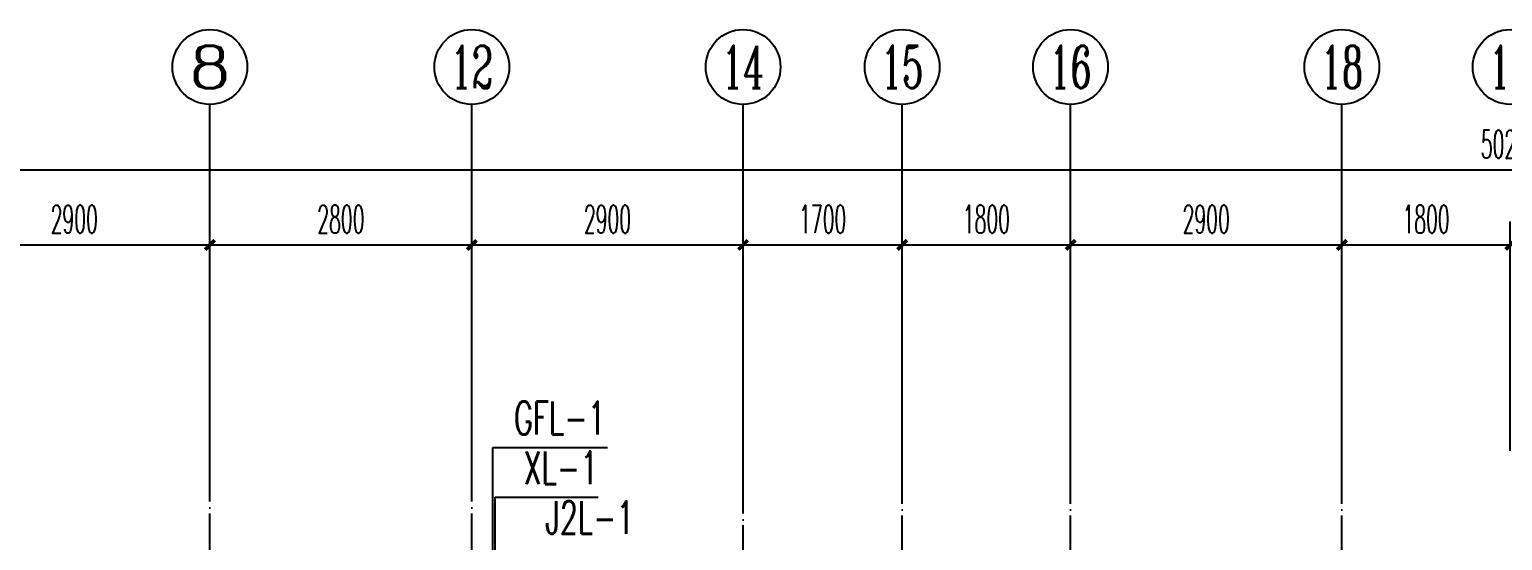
# Model space of a CAD drawing. Extents: x 27938 to 1507990, y 110129 to 923079.
# Drawn here: x 837088 to 852835, y 377717 to 383174 of the extents above; entities that cross this region are included whole.
import ezdxf
from ezdxf.enums import TextEntityAlignment as Align

# ---------------------------------------------------------------- set-up
doc = ezdxf.new("R2010")
doc.units = 0
doc.header["$LTSCALE"] = 1000
doc.header["$MEASUREMENT"] = 0
doc.linetypes.add('DOTE', pattern=[2.42, 2, -0.2, 0.02, -0.2])
for name, color, linetype in [('AXIS', 3, 'Continuous'), ('AXIS_TEXT', 7, 'Continuous'), ('DIM_不分区消火栓', 1, 'Continuous'), ('DIM_管井排水', 5, 'Continuous'), ('DIM_给水', 3, 'Continuous'), ('DOTE', 1, 'Continuous')]:
    doc.layers.add(name, color=color, linetype=linetype)
doc.styles.add('_TCH_AXIS', font='COMPLEX', dxfattribs={"bigfont": 'GBCBIG'})
doc.styles.add('_TCH_DIM_T3', font='SIMPLEX.shx', dxfattribs={"width": 0.494118, "bigfont": 'GBCBIG.shx'})
doc.styles.add('_TWT_SERIAL', font='SIMPLEX', dxfattribs={"width": 0.8, "height": 3.5, "bigfont": 'HZTXT'})
doc.styles.add('COMPLEX', font='COMPLEX')
doc.dimstyles.new('_TCH_ARCH&&100', dxfattribs={"dimtxt": 297.5, "dimasz": 100, "dimexe": 250, "dimexo": 300, "dimgap": 126.25, "dimtad": 1, "dimdec": 0, "dimzin": 0, "dimdsep": 46, "dimtxsty": '_TCH_DIM_T3', "dimblk": 'ARCHTICK', "dimcen": 0.09, "dimclrt": 4, "dimazin": 2, "dimtfac": 1, "dimtdec": 0, "dimtix": 1, "dimtmove": 2, "dimatfit": 3, "dimfxl": 100, "dimtolj": 1, "dimtzin": 0, "dimarcsym": 0})

# ---------------------------------------------------------------- blocks, each defined once
blk = doc.blocks.new('GDGDGDSDA')
at = {"layer": 'DOTE', "color": 0, "linetype": 'DOTE', "ltscale": 0.3}
for p, q in [((430435, 370059), (430435, 376108)), ((433235, 370059), (433235, 376108)), ((436135, 370658), (436135, 376108)), ((437835, 367858), (437835, 376108)), ((439635, 367858), (439635, 376108)), ((442535, 367858), (442535, 376108))]:
    blk.add_line(p, q, dxfattribs=at)
blk = doc.blocks.new('_ArchTick')
at = {"color": 0, "linetype": 'ByBlock', "const_width": 0.4}
blk.add_lwpolyline([(-0.5, -0.5), (0.5, 0.5)], dxfattribs=at)
blk = doc.blocks.new('*D1097')
at = {"layer": 'AXIS', "color": 0, "lineweight": -2}
for p, q in [((836117, 378674), (836117, 381124)), ((839017, 378674), (839017, 381124)), ((836117, 380874), (839017, 380874))]:
    blk.add_line(p, q, dxfattribs=at)
at = {"layer": 'Defpoints', "color": 0}
for p in [(839017, 380874), (836117, 378374), (839017, 378374)]:
    blk.add_point(p, dxfattribs=at)
at = {"layer": 'AXIS', "color": 0, "lineweight": -2, "xscale": 100, "yscale": 100, "zscale": 100, "rotation": 180}
blk.add_blockref('_ArchTick', (836117, 380874), dxfattribs=at)
at = {"layer": 'AXIS', "color": 0, "lineweight": -2, "xscale": 100, "yscale": 100, "zscale": 100}
blk.add_blockref('_ArchTick', (839017, 380874), dxfattribs=at)
at = {"layer": 'AXIS', "color": 4, "insert": (837567, 381149), "char_height": 297.5, "attachment_point": 5, "style": '_TCH_DIM_T3'}
blk.add_mtext('\\A1;2900', dxfattribs=at)
blk = doc.blocks.new('*D1098')
at = {"layer": 'AXIS', "color": 0, "lineweight": -2}
for p, q in [((839017, 378674), (839017, 381124)), ((841817, 378674), (841817, 381124)), ((839017, 380874), (841817, 380874))]:
    blk.add_line(p, q, dxfattribs=at)
at = {"layer": 'Defpoints', "color": 0}
for p in [(841817, 380874), (839017, 378374), (841817, 378374)]:
    blk.add_point(p, dxfattribs=at)
at = {"layer": 'AXIS', "color": 0, "lineweight": -2, "xscale": 100, "yscale": 100, "zscale": 100, "rotation": 180}
blk.add_blockref('_ArchTick', (839017, 380874), dxfattribs=at)
at = {"layer": 'AXIS', "color": 0, "lineweight": -2, "xscale": 100, "yscale": 100, "zscale": 100}
blk.add_blockref('_ArchTick', (841817, 380874), dxfattribs=at)
at = {"layer": 'AXIS', "color": 4, "insert": (840417, 381149), "char_height": 297.5, "attachment_point": 5, "style": '_TCH_DIM_T3'}
blk.add_mtext('\\A1;2800', dxfattribs=at)
blk = doc.blocks.new('*D1099')
at = {"layer": 'AXIS', "color": 0, "lineweight": -2}
for p, q in [((841817, 378674), (841817, 381124)), ((844717, 378674), (844717, 381124)), ((841817, 380874), (844717, 380874))]:
    blk.add_line(p, q, dxfattribs=at)
at = {"layer": 'Defpoints', "color": 0}
for p in [(844717, 380874), (841817, 378374), (844717, 378374)]:
    blk.add_point(p, dxfattribs=at)
at = {"layer": 'AXIS', "color": 0, "lineweight": -2, "xscale": 100, "yscale": 100, "zscale": 100, "rotation": 180}
blk.add_blockref('_ArchTick', (841817, 380874), dxfattribs=at)
at = {"layer": 'AXIS', "color": 0, "lineweight": -2, "xscale": 100, "yscale": 100, "zscale": 100}
blk.add_blockref('_ArchTick', (844717, 380874), dxfattribs=at)
at = {"layer": 'AXIS', "color": 4, "insert": (843267, 381149), "char_height": 297.5, "attachment_point": 5, "style": '_TCH_DIM_T3'}
blk.add_mtext('\\A1;2900', dxfattribs=at)
blk = doc.blocks.new('*D1100')
at = {"layer": 'AXIS', "color": 0, "lineweight": -2}
for p, q in [((844717, 378674), (844717, 381124)), ((846417, 378674), (846417, 381124)), ((844717, 380874), (846417, 380874))]:
    blk.add_line(p, q, dxfattribs=at)
at = {"layer": 'Defpoints', "color": 0}
for p in [(846417, 380874), (844717, 378374), (846417, 378374)]:
    blk.add_point(p, dxfattribs=at)
at = {"layer": 'AXIS', "color": 0, "lineweight": -2, "xscale": 100, "yscale": 100, "zscale": 100, "rotation": 180}
blk.add_blockref('_ArchTick', (844717, 380874), dxfattribs=at)
at = {"layer": 'AXIS', "color": 0, "lineweight": -2, "xscale": 100, "yscale": 100, "zscale": 100}
blk.add_blockref('_ArchTick', (846417, 380874), dxfattribs=at)
at = {"layer": 'AXIS', "color": 4, "insert": (845567, 381149), "char_height": 297.5, "attachment_point": 5, "style": '_TCH_DIM_T3'}
blk.add_mtext('\\A1;1700', dxfattribs=at)
blk = doc.blocks.new('*D1101')
at = {"layer": 'AXIS', "color": 0, "lineweight": -2}
for p, q in [((846417, 378674), (846417, 381124)), ((848217, 378674), (848217, 381124)), ((846417, 380874), (848217, 380874))]:
    blk.add_line(p, q, dxfattribs=at)
at = {"layer": 'Defpoints', "color": 0}
for p in [(848217, 380874), (846417, 378374), (848217, 378374)]:
    blk.add_point(p, dxfattribs=at)
at = {"layer": 'AXIS', "color": 0, "lineweight": -2, "xscale": 100, "yscale": 100, "zscale": 100, "rotation": 180}
blk.add_blockref('_ArchTick', (846417, 380874), dxfattribs=at)
at = {"layer": 'AXIS', "color": 0, "lineweight": -2, "xscale": 100, "yscale": 100, "zscale": 100}
blk.add_blockref('_ArchTick', (848217, 380874), dxfattribs=at)
at = {"layer": 'AXIS', "color": 4, "insert": (847317, 381149), "char_height": 297.5, "attachment_point": 5, "style": '_TCH_DIM_T3'}
blk.add_mtext('\\A1;1800', dxfattribs=at)
blk = doc.blocks.new('*D1102')
at = {"layer": 'AXIS', "color": 0, "lineweight": -2}
for p, q in [((848217, 378674), (848217, 381124)), ((851117, 378674), (851117, 381124)), ((848217, 380874), (851117, 380874))]:
    blk.add_line(p, q, dxfattribs=at)
at = {"layer": 'Defpoints', "color": 0}
for p in [(851117, 380874), (848217, 378374), (851117, 378374)]:
    blk.add_point(p, dxfattribs=at)
at = {"layer": 'AXIS', "color": 0, "lineweight": -2, "xscale": 100, "yscale": 100, "zscale": 100, "rotation": 180}
blk.add_blockref('_ArchTick', (848217, 380874), dxfattribs=at)
at = {"layer": 'AXIS', "color": 0, "lineweight": -2, "xscale": 100, "yscale": 100, "zscale": 100}
blk.add_blockref('_ArchTick', (851117, 380874), dxfattribs=at)
at = {"layer": 'AXIS', "color": 4, "insert": (849667, 381149), "char_height": 297.5, "attachment_point": 5, "style": '_TCH_DIM_T3'}
blk.add_mtext('\\A1;2900', dxfattribs=at)
blk = doc.blocks.new('*D1103')
at = {"layer": 'AXIS', "color": 0, "lineweight": -2}
for p, q in [((851117, 378674), (851117, 381124)), ((852917, 378674), (852917, 381124)), ((851117, 380874), (852917, 380874))]:
    blk.add_line(p, q, dxfattribs=at)
at = {"layer": 'Defpoints', "color": 0}
for p in [(852917, 380874), (851117, 378374), (852917, 378374)]:
    blk.add_point(p, dxfattribs=at)
at = {"layer": 'AXIS', "color": 0, "lineweight": -2, "xscale": 100, "yscale": 100, "zscale": 100, "rotation": 180}
blk.add_blockref('_ArchTick', (851117, 380874), dxfattribs=at)
at = {"layer": 'AXIS', "color": 0, "lineweight": -2, "xscale": 100, "yscale": 100, "zscale": 100}
blk.add_blockref('_ArchTick', (852917, 380874), dxfattribs=at)
at = {"layer": 'AXIS', "color": 4, "insert": (852017, 381149), "char_height": 297.5, "attachment_point": 5, "style": '_TCH_DIM_T3'}
blk.add_mtext('\\A1;1800', dxfattribs=at)
blk = doc.blocks.new('*D1104')
at = {"layer": 'AXIS', "color": 0, "lineweight": -2}
for p, q in [((827817, 378674), (827817, 381924)), ((878017, 378674), (878017, 381924)), ((827817, 381674), (878017, 381674))]:
    blk.add_line(p, q, dxfattribs=at)
at = {"layer": 'Defpoints', "color": 0}
for p in [(878017, 381674), (827817, 378374), (878017, 378374)]:
    blk.add_point(p, dxfattribs=at)
at = {"layer": 'AXIS', "color": 0, "lineweight": -2, "xscale": 100, "yscale": 100, "zscale": 100, "rotation": 180}
blk.add_blockref('_ArchTick', (827817, 381674), dxfattribs=at)
at = {"layer": 'AXIS', "color": 0, "lineweight": -2, "xscale": 100, "yscale": 100, "zscale": 100}
blk.add_blockref('_ArchTick', (878017, 381674), dxfattribs=at)
at = {"layer": 'AXIS', "color": 4, "insert": (852917, 381949), "char_height": 297.5, "attachment_point": 5, "style": '_TCH_DIM_T3'}
blk.add_mtext('\\A1;50200', dxfattribs=at)
blk = doc.blocks.new('_AXISO')
at = {"color": 0}
blk.add_circle((0, 0), 0.5, dxfattribs=at)
at = {"layer": 'AXIS_TEXT', "color": 0, "style": 'COMPLEX', "width": 1.041667}
blk.add_attdef('A', text='', height=0.56, dxfattribs=at).set_placement((-0.25, -0.28), (0.25, -0.28), align=Align.FIT)

msp = doc.modelspace()

# ---------------------------------------------------------------- linework, layer by layer
at = {"layer": 'AXIS', "color": 8}
for p, q in [((839016.6, 378373.7), (839016.6, 382373.7)), ((841816.6, 378373.7), (841816.6, 382373.7)), ((844716.6, 378373.7), (844716.6, 382373.7)), ((846416.6, 378373.7), (846416.6, 382373.7)), ((848216.6, 378373.7), (848216.6, 382373.7)), ((851116.6, 378373.7), (851116.6, 382373.7))]:
    msp.add_line(p, q, dxfattribs=at)
at = {"layer": 'DIM_不分区消火栓'}
for p, q in [((842066.6, 376123.7), (842066.6, 378178.6)), ((842066.6, 378178.6), (843166.4, 378178.6))]:
    msp.add_line(p, q, dxfattribs=at)
at = {"layer": 'DIM_管井排水'}
for p, q in [((842041.6, 374948.7), (842041.6, 378710.4)), ((842041.6, 378710.4), (843265.9, 378710.4))]:
    msp.add_line(p, q, dxfattribs=at)

# ---------------------------------------------------------------- block references
at = {"layer": 'AXIS', "color": 8}
ref = msp.add_blockref('_AXISO', (839016.6, 382773.7), dxfattribs=dict(at, xscale=800, yscale=800, zscale=800))
ref.add_attrib('A', '8', dxfattribs={"layer": 'AXIS_TEXT', "color": 8, "ltscale": 0.5, "height": 452.5, "style": '_TCH_AXIS', "width": 1.5}).set_placement((838790.3, 382547.5), (839242.9, 382547.5), align=Align.FIT)
ref = msp.add_blockref('_AXISO', (841816.6, 382773.7), dxfattribs=dict(at, xscale=800, yscale=800, zscale=800))
ref.add_attrib('A', '12', dxfattribs={"layer": 'AXIS_TEXT', "color": 8, "ltscale": 0.5, "height": 452.55, "style": '_TCH_AXIS', "width": 0.724138}).set_placement((841590.3, 382547.5), (842042.9, 382547.5), align=Align.FIT)
ref = msp.add_blockref('_AXISO', (844716.6, 382773.7), dxfattribs=dict(at, xscale=800, yscale=800, zscale=800))
ref.add_attrib('A', '14', dxfattribs={"layer": 'AXIS_TEXT', "color": 8, "ltscale": 0.5, "height": 452.55, "style": '_TCH_AXIS', "width": 0.677419}).set_placement((844490.3, 382547.5), (844942.9, 382547.5), align=Align.FIT)
ref = msp.add_blockref('_AXISO', (846416.6, 382773.7), dxfattribs=dict(at, xscale=800, yscale=800, zscale=800))
ref.add_attrib('A', '15', dxfattribs={"layer": 'AXIS_TEXT', "color": 8, "ltscale": 0.5, "height": 452.55, "style": '_TCH_AXIS', "width": 0.724138}).set_placement((846190.3, 382547.5), (846642.9, 382547.5), align=Align.FIT)
ref = msp.add_blockref('_AXISO', (848216.6, 382773.7), dxfattribs=dict(at, xscale=800, yscale=800, zscale=800))
ref.add_attrib('A', '16', dxfattribs={"layer": 'AXIS_TEXT', "color": 8, "ltscale": 0.5, "height": 452.55, "style": '_TCH_AXIS', "width": 0.724138}).set_placement((847990.3, 382547.5), (848442.9, 382547.5), align=Align.FIT)
ref = msp.add_blockref('_AXISO', (851116.6, 382773.7), dxfattribs=dict(at, xscale=800, yscale=800, zscale=800))
ref.add_attrib('A', '18', dxfattribs={"layer": 'AXIS_TEXT', "color": 8, "ltscale": 0.5, "height": 452.55, "style": '_TCH_AXIS', "width": 0.724138}).set_placement((850890.3, 382547.5), (851342.9, 382547.5), align=Align.FIT)
ref = msp.add_blockref('_AXISO', (852916.6, 382773.7), dxfattribs=dict(at, xscale=800, yscale=800, zscale=800))
ref.add_attrib('A', '19', dxfattribs={"layer": 'AXIS_TEXT', "color": 8, "ltscale": 0.5, "height": 452.55, "style": '_TCH_AXIS', "width": 0.724138}).set_placement((852690.3, 382547.5), (853142.9, 382547.5), align=Align.FIT)
at = {"layer": 'DOTE', "color": 169}
msp.add_blockref('GDGDGDSDA', (408581.8, 2265.4), dxfattribs=at)

# ---------------------------------------------------------------- texts
at = {"layer": 'DIM_不分区消火栓', "color": 7, "style": '_TWT_SERIAL', "width": 0.64}
msp.add_text('XL-1', height=350, dxfattribs=at).set_placement((842371.1, 378318.6))
at = {"layer": 'DIM_管井排水', "color": 7, "style": '_TWT_SERIAL', "width": 0.64}
msp.add_text('GFL-1', height=350, dxfattribs=at).set_placement((842267.9, 378850.4))
at = {"layer": 'DIM_给水', "color": 7, "style": '_TWT_SERIAL', "width": 0.64}
msp.add_text('J2L-1', height=350, dxfattribs=at).set_placement((842604.5, 377787.1))

# ---------------------------------------------------------------- dimensions: what is measured, and where the dimension line sits
at = {"layer": 'AXIS', "color": 8}
for p1, p2, distance, picture, middle in [((827816.6, 378373.7), (878016.6, 378373.7), 3300, '*D1104', (852916.6, 381948.7)), ((836116.6, 378373.7), (839016.6, 378373.7), 2500, '*D1097', (837566.6, 381148.7)), ((839016.6, 378373.7), (841816.6, 378373.7), 2500, '*D1098', (840416.6, 381148.7)), ((841816.6, 378373.7), (844716.6, 378373.7), 2500, '*D1099', (843266.6, 381148.7)), ((844716.6, 378373.7), (846416.6, 378373.7), 2500, '*D1100', (845566.6, 381148.7)), ((846416.6, 378373.7), (848216.6, 378373.7), 2500, '*D1101', (847316.6, 381148.7)), ((848216.6, 378373.7), (851116.6, 378373.7), 2500, '*D1102', (849666.6, 381148.7)), ((851116.6, 378373.7), (852916.6, 378373.7), 2500, '*D1103', (852016.6, 381148.7))]:
    dim = msp.add_aligned_dim(p1=p1, p2=p2, distance=distance, dimstyle='_TCH_ARCH&&100', dxfattribs=at)
    dim.commit()
    dim.dimension.update_dxf_attribs({"geometry": picture, "text_midpoint": middle})

doc.saveas('drawing.dxf')
